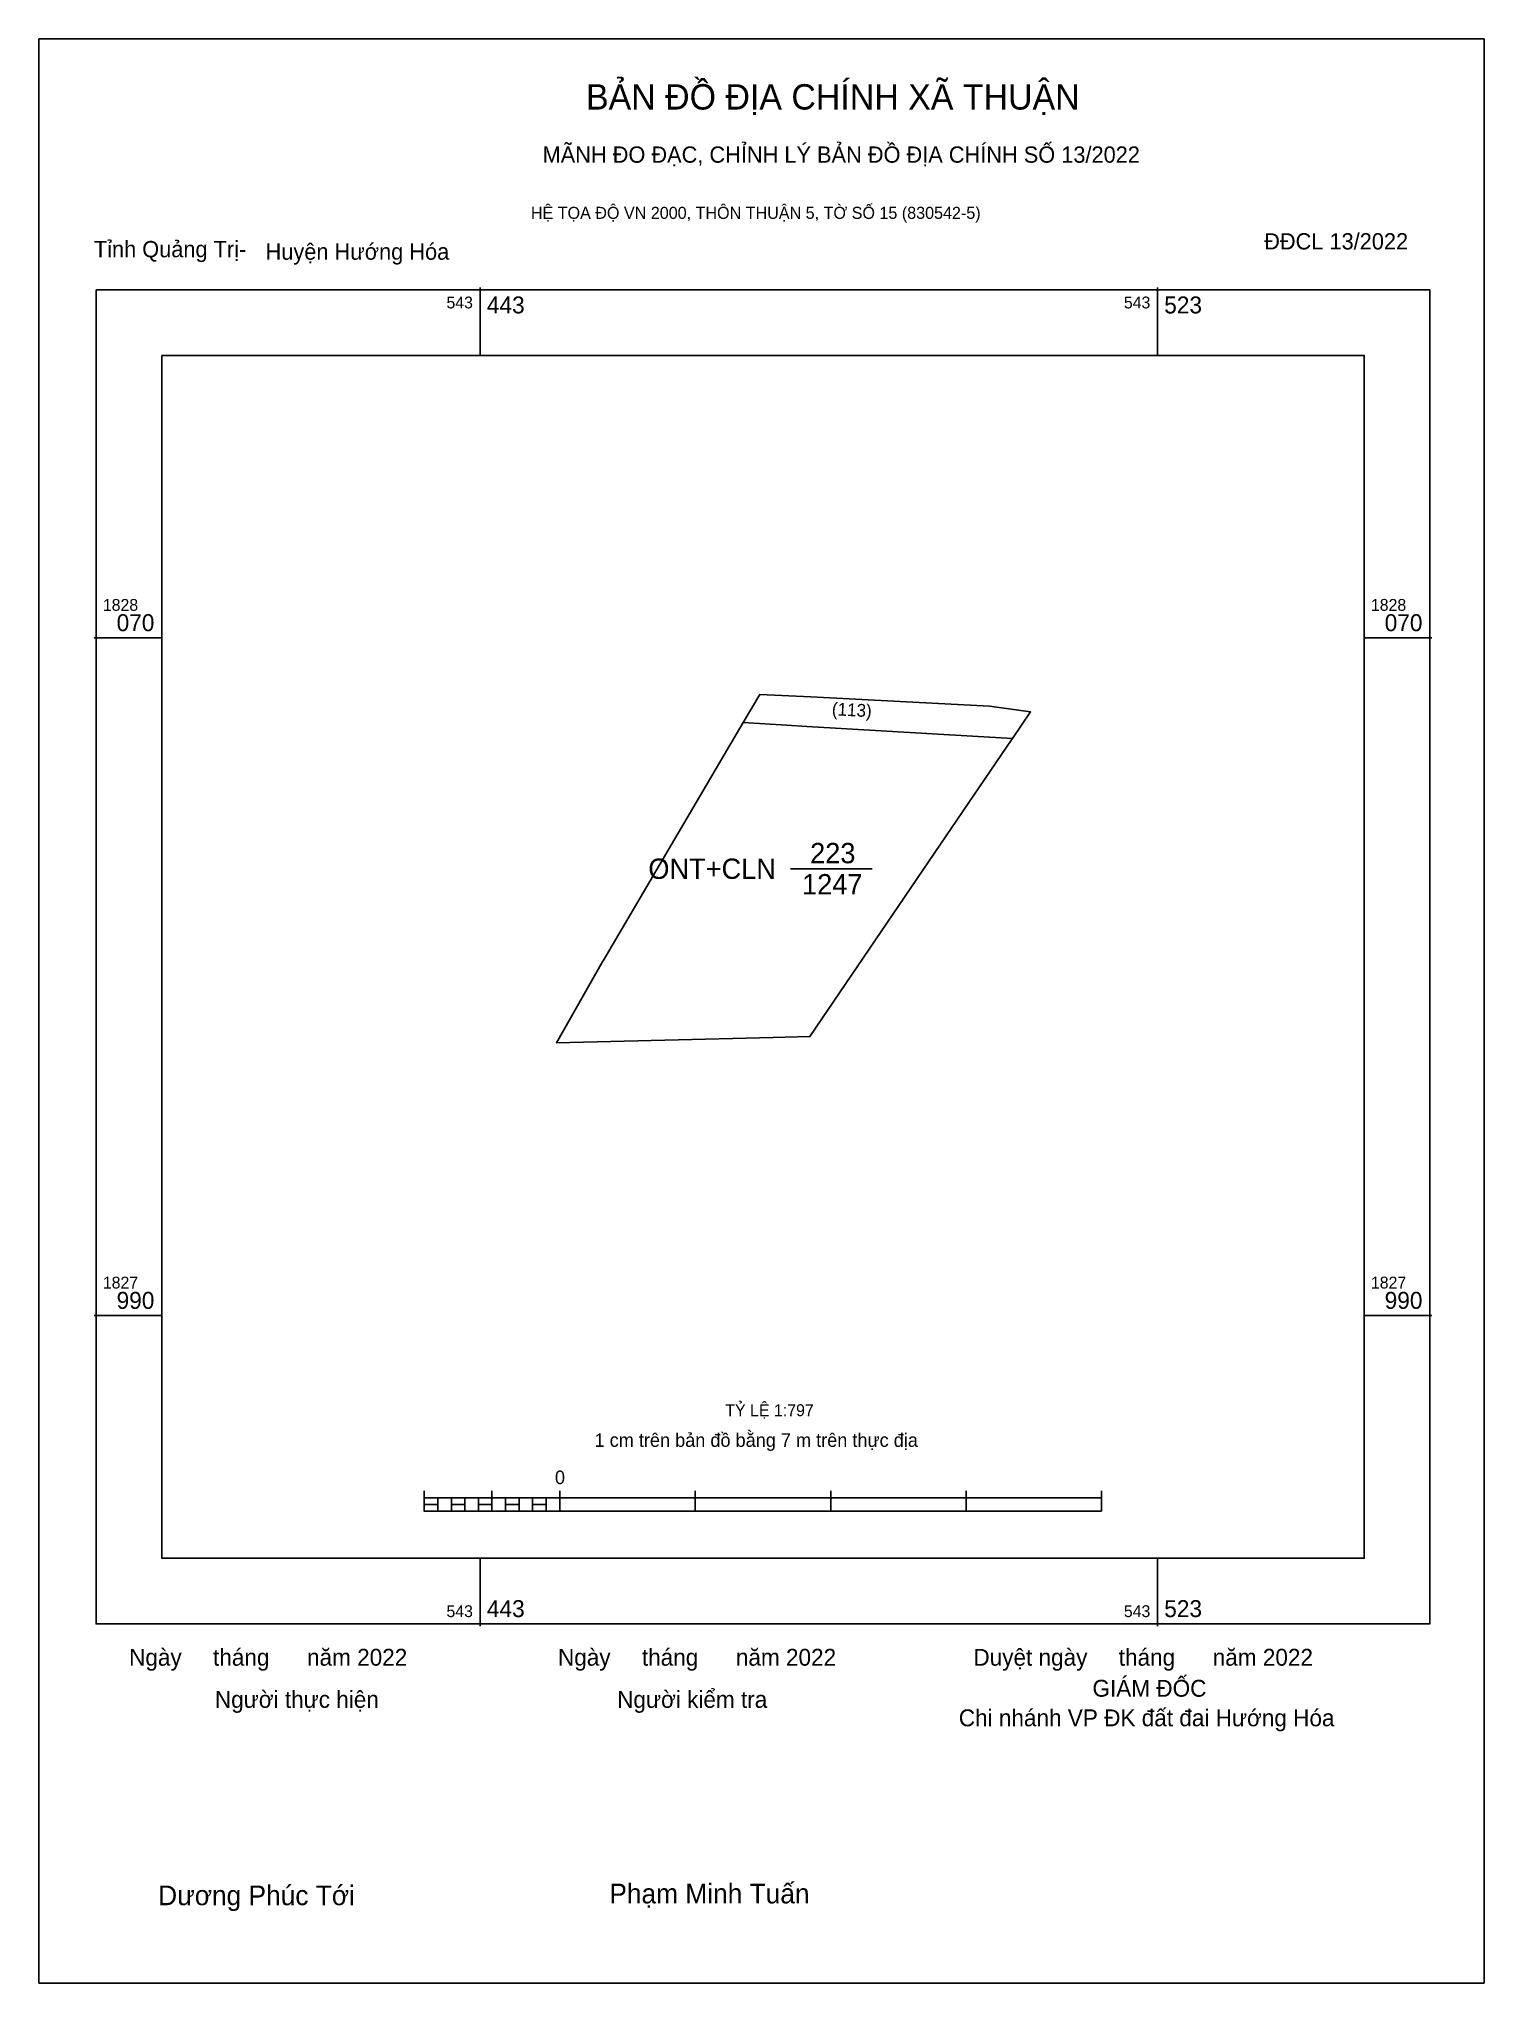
# Model space of a CAD drawing. Extents: x 543392 to 543562, y 1827912 to 1828141.
import ezdxf

# ---------------------------------------------------------------- set-up
doc = ezdxf.new("R2010")
doc.units = 0
for name, color, linetype in [('Level 10', 7, 'Continuous'), ('Level 13', 7, 'Continuous'), ('Level 15', 7, 'Continuous'), ('Level 6', 7, 'Continuous'), ('Level 62', 7, 'Continuous'), ('Level 63', 7, 'Continuous'), ('Level 9', 7, 'Continuous')]:
    doc.layers.add(name, color=color, linetype=linetype)

msp = doc.modelspace()

# ---------------------------------------------------------------- linework, layer by layer
at = {"layer": 'Level 10'}
msp.add_line((543482.29, 1828060.23), (543506.49, 1828058.81), dxfattribs=at)
msp.add_lwpolyline([(543482.76, 1828063.71), (543503.79, 1828062.62), (543508.63, 1828061.93), (543506.49, 1828058.81), (543506.46, 1828058.76), (543498.04, 1828046.37), (543482.64, 1828023.71), (543482.6, 1828023.71), (543478.31, 1828023.62), (543452.79, 1828022.99), (543458.26, 1828032.6), (543458.29, 1828032.65), (543474.8, 1828060.67), (543476.75, 1828063.97)], close=True, dxfattribs=at)
msp.add_lwpolyline([(543474.8, 1828060.67), (543479.91, 1828060.37), (543482.29, 1828060.23)], dxfattribs=at)
at = {"layer": 'Level 15'}
msp.add_lwpolyline([(543391.85, 1828141.16), (543562.04, 1828141.16), (543562.04, 1827912.3), (543391.85, 1827912.3)], close=True, dxfattribs=at)
at = {"layer": 'Level 62'}
msp.add_lwpolyline([(543406.32, 1828103.9), (543547.92, 1828103.9), (543547.92, 1827962.31), (543406.32, 1827962.31)], close=True, dxfattribs=at)
at = {"layer": 'Level 63'}
for p, q in [((543443.81, 1828111.88), (543443.81, 1828103.9)), ((543523.58, 1828111.88), (543523.58, 1828103.9)), ((543398.35, 1828070.64), (543406.32, 1828070.64)), ((543547.92, 1828070.64), (543555.89, 1828070.64)), ((543398.35, 1827990.87), (543406.32, 1827990.87)), ((543547.92, 1827990.87), (543555.89, 1827990.87)), ((543437.24, 1827970.23), (543437.24, 1827967.84)), ((543437.24, 1827969.43), (543517, 1827969.43)), ((543438.83, 1827969.43), (543438.83, 1827967.84)), ((543440.43, 1827969.43), (543440.43, 1827967.84)), ((543442.02, 1827969.43), (543442.02, 1827967.84)), ((543443.62, 1827969.43), (543443.62, 1827967.84)), ((543445.21, 1827970.23), (543445.21, 1827967.84)), ((543445.21, 1827969.43), (543445.21, 1827967.84)), ((543446.81, 1827969.43), (543446.81, 1827967.84)), ((543448.4, 1827969.43), (543448.4, 1827967.84)), ((543450, 1827969.43), (543450, 1827967.84)), ((543451.59, 1827969.43), (543451.59, 1827967.84)), ((543453.19, 1827970.23), (543453.19, 1827967.84)), ((543453.19, 1827969.43), (543453.19, 1827967.84)), ((543469.14, 1827970.23), (543469.14, 1827967.84)), ((543485.1, 1827970.23), (543485.1, 1827967.84)), ((543501.05, 1827970.23), (543501.05, 1827967.84)), ((543517, 1827970.23), (543517, 1827967.84)), ((543437.24, 1827967.84), (543517, 1827967.84)), ((543443.81, 1827962.31), (543443.81, 1827954.33)), ((543523.58, 1827962.31), (543523.58, 1827954.33))]:
    msp.add_line(p, q, dxfattribs=at)
for points in [[(543398.59, 1828111.63), (543555.64, 1828111.63), (543555.64, 1827954.58), (543398.59, 1827954.58)], [(543437.24, 1827968.64), (543438.83, 1827968.64), (543438.83, 1827967.84), (543437.24, 1827967.84)], [(543437.24, 1827968.64), (543438.83, 1827968.64), (543438.83, 1827967.84), (543437.24, 1827967.84)], [(543440.43, 1827968.64), (543442.02, 1827968.64), (543442.02, 1827967.84), (543440.43, 1827967.84)], [(543443.62, 1827968.64), (543445.21, 1827968.64), (543445.21, 1827967.84), (543443.62, 1827967.84)], [(543446.81, 1827968.64), (543448.4, 1827968.64), (543448.4, 1827967.84), (543446.81, 1827967.84)], [(543450, 1827968.64), (543451.59, 1827968.64), (543451.59, 1827967.84), (543450, 1827967.84)]]:
    msp.add_lwpolyline(points, close=True, dxfattribs=at)
at = {"layer": 'Level 9'}
msp.add_line((543480.37, 1828043.48), (543489.97, 1828043.48), dxfattribs=at)

# ---------------------------------------------------------------- texts
at = {"layer": 'Level 13'}
for s, p in [('223', (543482.67, 1828044.12)), ('ONT+CLN', (543463.62, 1828042.28)), ('1247', (543481.72, 1828040.45))]:
    msp.add_text(s, height=2.393, dxfattribs=at).set_placement(p)
at = {"layer": 'Level 6'}
msp.add_text('TỶ LỆ 1:797', height=1.4022, dxfattribs=at).set_placement((543472.68, 1827979.03))
at = {"layer": 'Level 63'}
for s, height, p in [('BẢN ĐỒ ĐỊA CHÍNH XÃ THUẬN', 2.9862, (543456.28, 1828132.84)), ('MÃNH ĐO ĐẠC, CHỈNH LÝ BẢN ĐỒ ĐỊA CHÍNH SỐ 13/2022', 1.9161, (543451.17, 1828126.58)), ('HỆ TỌA ĐỘ VN 2000, THÔN THUẬN 5, TỜ SỐ 15 (830542-5)', 1.4184, (543449.79, 1828119.97)), ('543', 1.396, (543439.85, 1828109.43)), ('443', 1.994, (543444.61, 1828108.84)), ('543', 1.396, (543519.62, 1828109.43)), ('523', 1.994, (543524.37, 1828108.84)), ('1828', 1.396, (543399.39, 1828073.83)), ('070', 1.994, (543401.01, 1828071.44)), ('1828', 1.396, (543548.71, 1828073.83)), ('070', 1.994, (543550.33, 1828071.44)), ('1827', 1.396, (543399.39, 1827994.06)), ('990', 1.994, (543401.01, 1827991.67)), ('1827', 1.396, (543548.71, 1827994.06)), ('990', 1.994, (543550.33, 1827991.67)), ('1 cm trên bản đồ bằng 7 m trên thực địa', 1.5953, (543457.29, 1827975.42)), ('0', 1.6, (543452.62, 1827971.03)), ('543', 1.396, (543439.85, 1827955.38)), ('443', 1.994, (543444.61, 1827955.38)), ('543', 1.396, (543519.62, 1827955.38)), ('523', 1.994, (543524.37, 1827955.38)), ('Ngày     tháng      năm 2022', 1.9848, (543402.48, 1827949.66)), ('Ngày     tháng      năm 2022', 1.9848, (543452.98, 1827949.66)), ('Duyệt ngày     tháng      năm 2022', 1.9848, (543501.9, 1827949.66)), ('GIÁM ĐỐC', 1.985, (543515.92, 1827946.01)), ('Người thực hiện', 1.9848, (543412.58, 1827944.7)), ('Người kiểm tra', 1.9848, (543459.95, 1827944.7)), ('Chi nhánh VP ĐK đất đai Hướng Hóa', 1.9848, (543500.18, 1827942.53)), ('Dương Phúc Tới', 2.3151, (543405.9, 1827921.47)), ('Phạm Minh Tuấn', 2.3151, (543459.03, 1827921.68))]:
    msp.add_text(s, height=height, dxfattribs=at).set_placement(p)
msp.add_text('(113)', height=1.5, rotation=357.0302, dxfattribs=at).set_placement((543485.21, 1828061.55))
at = {"layer": 'Level 9'}
for s, p in [('Tỉnh Quảng Trị-', (543398.33, 1828115.45)), ('Huyện Hướng Hóa', (543418.55, 1828115.16)), ('ĐĐCL 13/2022', (543536.14, 1828116.37))]:
    msp.add_text(s, height=1.9161, dxfattribs=at).set_placement(p)

doc.saveas('drawing.dxf')
